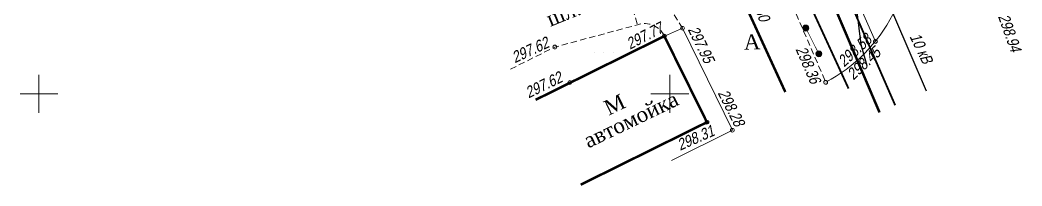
# Model space of a CAD drawing. Header units: metres. Extents: x 5191936 to 10384803, y 4968698 to 9938221.
# Drawn here: x 5192398.5 to 5192477.9, y 4968742.7 to 4968755.9 of the extents above; entities that cross this region are included whole.
import ezdxf

# ---------------------------------------------------------------- set-up
doc = ezdxf.new("R2010")
doc.units = ezdxf.units.M
doc.linetypes.add('COMMUN', pattern=[6, 5, -1])
doc.linetypes.add('DASHED', pattern=[0.75, 0.5, -0.25])
doc.layers.get('0').update_dxf_attribs({"lineweight": 18})
doc.layers.add('71315000', color=7, linetype='Continuous')
doc.layers.add('R_Поверхность1_CNT-MIN', color=7, linetype='Continuous')
for name, color, linetype, lineweight in [('Commun', 7, 'Continuous', 18), ('GEO_POINTS', 7, 'Continuous', 18), ('Grid', 7, 'Continuous', 18), ('Sit', 7, 'Continuous', 18), ('Text', 7, 'Continuous', 18), ('Text_com', 7, 'Continuous', 18)]:
    doc.layers.add(name, color=color, linetype=linetype, lineweight=lineweight)
doc.styles.get("Standard").update_dxf_attribs({"font": 'arial.ttf', "width": 0.8, "oblique": 13, "height": 0.9})
doc.styles.add('style1', font='times.ttf', dxfattribs={"height": 1})
doc.linetypes.add('KABELww_500', pattern='A,0.0001,-0.4,[131,ltypeshp.shx,S=0.4,R=90,X=0.4,Y=-0.4],0.2,[131,ltypeshp.shx,S=0.2,R=90,X=0.4,Y=-0.2],3.6,[131,ltypeshp.shx,S=0.2,R=-90,X=-0.4,Y=0.2],0.2,[131,ltypeshp.shx,S=0.4,R=-90,X=-0.4,Y=0.4],-0.8,4,-0.4', length=9.6001)
doc.linetypes.add('ПОДЗ_ЛИНИИ_СВЯЗИ', pattern='A,4.8,-0.2,[133,ltypeshp.shx,S=0.2,R=0,X=-0.2,Y=0],-0.2,4.8,-2', length=12)

# ---------------------------------------------------------------- blocks, each defined once
blk = doc.blocks.new('GRID')
at = {"layer": 'Grid', "color": 104}
blk.add_line((-1.5, 0), (1.5, 0), dxfattribs=at)
for points in [[(0, 0), (0, 1.5)], [(0, 0), (0, -1.5)]]:
    blk.add_lwpolyline(points, dxfattribs=at)

msp = doc.modelspace()

# ---------------------------------------------------------------- hatches: boundary and pattern name
at = {"layer": 'Sit'}
h = msp.add_hatch(color=256, dxfattribs=at)
h.dxf.hatch_style = 1
edge = h.paths.add_edge_path()
edge.add_arc((5192460.776, 4968755.216), 0.237, 0, 360)
h = msp.add_hatch(color=256, dxfattribs=at)
h.dxf.hatch_style = 1
edge = h.paths.add_edge_path()
edge.add_arc((5192461.813, 4968753.178), 0.237, 0, 360)

# ---------------------------------------------------------------- linework, layer by layer
at = {"color": 192, "linetype": 'ПОДЗ_ЛИНИИ_СВЯЗИ', "lineweight": 60, "ltscale": 0.4, "const_width": 0.15, "elevation": 295.619, "flags": 128}
msp.add_lwpolyline([(5192419.742, 4968859.39), (5192467.862, 4968749.101)], dxfattribs=at)
at = {"color": 192, "linetype": 'ПОДЗ_ЛИНИИ_СВЯЗИ', "lineweight": 60, "ltscale": 0.4, "const_width": 0.15, "flags": 128}
msp.add_lwpolyline([(5192454.39, 4968771.655), (5192464.167, 4968750.423)], dxfattribs=at)
at = {"layer": '71315000'}
for p, q in [((5192443.999, 4968753.289), (5192443.999, 4968753.289)), ((5192444.749, 4968753.289), (5192444.749, 4968753.289)), ((5192445.499, 4968753.289), (5192445.499, 4968753.289))]:
    msp.add_line(p, q, dxfattribs=at)
at = {"layer": 'Commun', "color": 1, "linetype": 'KABELww_500', "lineweight": 30, "elevation": 289.986, "flags": 128}
msp.add_lwpolyline([(5192425.079, 4968855.453), (5192470.325, 4968750.235)], dxfattribs=at)
at = {"layer": 'Commun', "color": 106, "linetype": 'COMMUN', "ltscale": 0.7, "const_width": 0.2, "elevation": 295.736, "flags": 128}
msp.add_lwpolyline([(5192423.269, 4968850.237), (5192466.623, 4968748.53)], dxfattribs=at)
at = {"layer": 'Commun', "color": 32, "linetype": 'COMMUN', "const_width": 0.2, "elevation": 297.85, "flags": 128}
msp.add_lwpolyline([(5192445.463, 4968779.967), (5192459.153, 4968750.153)], dxfattribs=at)
at = {"layer": 'GEO_POINTS', "color": 1}
for points, elevation in [([(5192451.01, 4968755.202), (5192451.01, 4968755.202)], 297.954), ([(5192449.566, 4968754.579), (5192449.566, 4968754.579)], 297.767), ([(5192440.887, 4968753.712), (5192440.887, 4968753.712)], 297.618), ([(5192466.289, 4968754.15), (5192466.289, 4968754.15)], 298.445), ([(5192466.301, 4968754.159), (5192466.301, 4968754.159)], 298.577), ([(5192442.07, 4968750.902), (5192442.07, 4968750.902)], 297.624), ([(5192462.358, 4968750.922), (5192462.358, 4968750.922)], 298.361), ([(5192452.942, 4968747.757), (5192452.942, 4968747.757)], 298.31), ([(5192454.96, 4968747.121), (5192454.96, 4968747.121)], 298.279)]:
    msp.add_lwpolyline(points, dxfattribs=dict(at, elevation=elevation))
for centre in [(5192451.01, 4968755.202, 297.954), (5192449.566, 4968754.579, 297.767), (5192466.289, 4968754.15, 298.445), (5192466.301, 4968754.159, 298.577), (5192440.887, 4968753.712, 297.618), (5192442.07, 4968750.902, 297.624), (5192462.358, 4968750.922, 298.361), (5192452.942, 4968747.757, 298.31), (5192454.96, 4968747.121, 298.279)]:
    msp.add_circle(centre, 0.15, dxfattribs=at)
at = {"layer": 'R_Поверхность1_CNT-MIN', "color": 32, "elevation": 298.5}
msp.add_lwpolyline([(5192464.786, 4968757.595), (5192464.799, 4968756.708), (5192465.131, 4968753.903), (5192465.604, 4968752.25)], dxfattribs=at)
at = {"layer": 'Sit', "elevation": 298.031}
msp.add_lwpolyline([(5192457.103, 4968774.733), (5192462.617, 4968762.513), (5192466.301, 4968754.159)], dxfattribs=at)
at = {"layer": 'Sit', "linetype": 'DASHED', "flags": 128}
msp.add_lwpolyline([(5192451.01, 4968755.202), (5192450.037, 4968756.728), (5192458.069, 4968760.861), (5192462.358, 4968750.922)], dxfattribs=at)
at = {"layer": 'Sit', "linetype": 'DASHED', "elevation": 297.696, "flags": 128}
msp.add_lwpolyline([(5192446.035, 4968760.352), (5192447.44, 4968755.475)], dxfattribs=at)
at = {"layer": 'Sit'}
msp.add_lwpolyline([(5192462.358, 4968750.922, 0.153665), (5192467.67, 4968756.293)], format="xyb", dxfattribs=at)
at = {"layer": 'Sit', "linetype": 'DASHED', "flags": 128}
msp.add_lwpolyline([(5192449.566, 4968754.579, 0.387323), (5192447.44, 4968755.475), (5192440.887, 4968753.712), (5192437.169, 4968751.86)], format="xyb", dxfattribs=at)
at = {"layer": 'Sit'}
msp.add_lwpolyline([(5192449.566, 4968754.579), (5192451.01, 4968755.202), (5192454.96, 4968747.121), (5192450.123, 4968744.728)], dxfattribs=at)
at = {"layer": 'Sit', "const_width": 0.05, "elevation": 298.282}
msp.add_lwpolyline([(5192461.813, 4968753.178), (5192460.776, 4968755.216)], dxfattribs=at)
at = {"layer": 'Sit', "const_width": 0.2}
msp.add_lwpolyline([(5192442.941, 4968742.809), (5192452.942, 4968747.757), (5192449.566, 4968754.579), (5192439.364, 4968749.532)], dxfattribs=at)
at = {"layer": 'Sit'}
for centre in [(5192460.776, 4968755.216, 298.132), (5192461.813, 4968753.178, 298.282)]:
    msp.add_circle(centre, 0.237, dxfattribs=at)

# ---------------------------------------------------------------- block references
at = {"layer": 'Grid', "color": 7, "linetype": 'Continuous'}
for p in [(5192400, 4968750), (5192450, 4968750)]:
    msp.add_blockref('GRID', p, dxfattribs=at)

# ---------------------------------------------------------------- texts
at = {"layer": 'GEO_POINTS', "oblique": 13, "width": 0.8}
for s, rotation, p in [('кер.350', 293.25945, (5192455.753, 4968758.876)), ('298.94', 289.66411, (5192476.001, 4968756.143, 298.937)), ('297.77', 27.33167, (5192446.835, 4968753.495, 297.767)), ('297.95', 296.04965, (5192451.403, 4968755.109, 297.954)), ('297.62', 24.96209, (5192437.726, 4968752.426, 297.618)), ('298.58', 42.64253, (5192463.818, 4968752.088, 298.577)), ('298.36', 293.31147, (5192459.952, 4968753.545, 298.361)), ('298.45', 42.8321, (5192464.544, 4968751.052, 298.445)), ('297.62', 26.13029, (5192438.812, 4968749.634, 297.624)), ('298.28', 296.88407, (5192453.778, 4968750.072, 298.279)), ('298.31', 23.86527, (5192450.813, 4968745.49, 298.31))]:
    msp.add_text(s, height=0.9, rotation=rotation, dxfattribs=at).set_placement(p)
at = {"layer": 'Text', "style": 'style1'}
for s, rotation, p in [('шл.', 22.00982, (5192440.531, 4968755.312, -296.436)), ('А', 2.13396, (5192455.881, 4968753.497, -594.466)), ('автомойка', 25.71177, (5192443.548, 4968745.673)), ('М', 25.71177, (5192445.158, 4968748.268))]:
    msp.add_text(s, height=1.2, rotation=rotation, dxfattribs=at).set_placement(p)
at = {"layer": 'Text_com', "color": 1, "oblique": 13, "width": 0.8}
msp.add_text('10 кВ ', height=0.9, rotation=295.65484, dxfattribs=at).set_placement((5192468.982, 4968754.556, 271.49))

doc.saveas('drawing.dxf')
